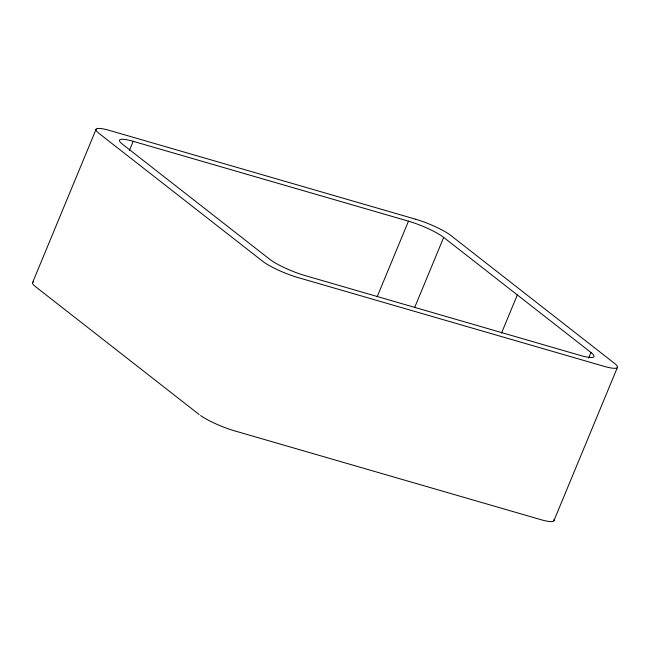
<?xml version="1.0" encoding="UTF-8"?>
<svg xmlns="http://www.w3.org/2000/svg" width="650" height="650" viewBox="0 0 650 650"><rect width="100%" height="100%" fill="white"/><g stroke="black" fill="none" stroke-linecap="round" stroke-linejoin="round"><path stroke-width="0.97" d="M32.622 282.49L96.111 129.22M129.342 150.646L133.201 141.318L408.476 221.162A28.088 4.924 22.5 0 1 443.69 237.404L590.947 352.471L588.632 358.069M377.195 296.676L408.476 221.162M414.724 307.328L443.69 237.404M501.483 333.158L517.319 294.938M553.889 520.78L617.378 367.51M199.201 414.554L35.579 286.699A28.088 4.924 22.5 0 1 33.621 281.864M200.517 415.529A28.088 4.924 22.5 0 0 234.414 430.796L542.457 520.114A28.088 4.924 22.5 0 0 553.889 519.732M133.201 141.318A28.088 4.924 22.5 0 0 122.533 144.259L269.799 259.326A28.088 4.924 22.5 0 0 305.012 275.567L580.279 355.412A28.088 4.924 22.5 0 0 590.947 352.471M415.586 219.204L109.728 130.496A28.088 4.924 22.5 0 0 99.06 133.429L262.689 261.284A28.088 4.924 22.5 0 0 297.895 277.526L603.753 366.234A28.088 4.924 22.5 0 0 614.421 363.301L450.799 235.446A28.088 4.924 22.5 0 0 415.586 219.204"/></g></svg>
